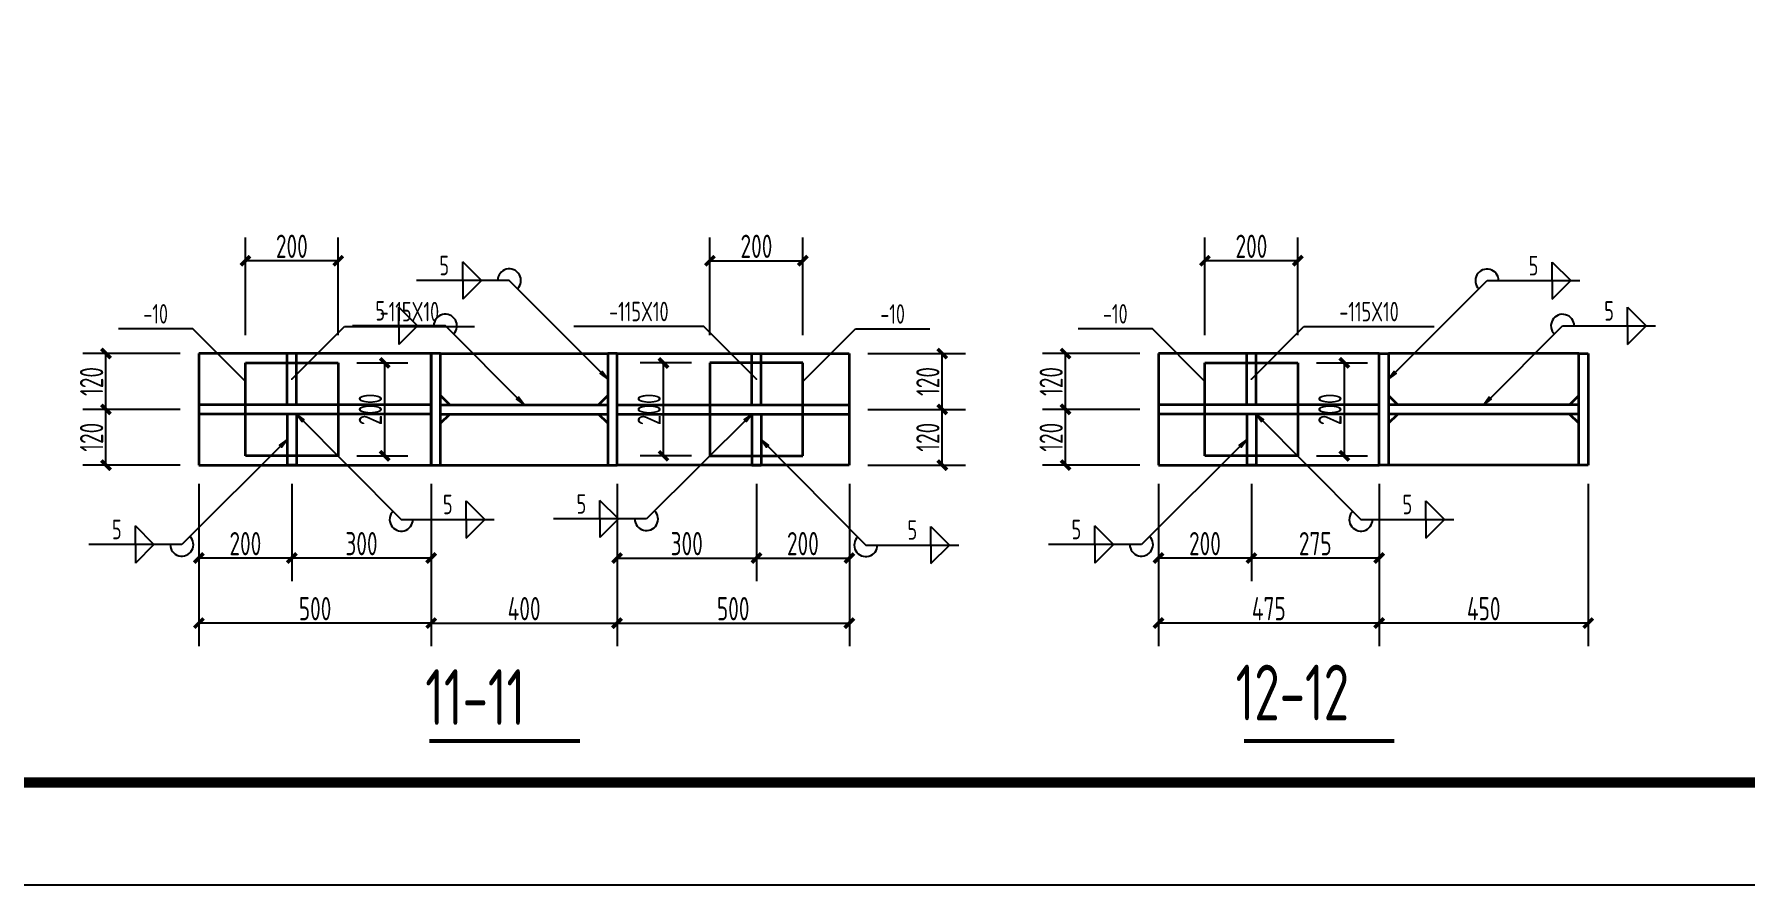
# Model space of a CAD drawing. Extents: x 69728788 to 149766163, y 20718153 to 43663798.
# Drawn here: x 74914959 to 74933368, y 21089365 to 21098518 of the extents above; entities that cross this region are included whole.
import ezdxf
from ezdxf.enums import TextEntityAlignment as Align

# ---------------------------------------------------------------- set-up
doc = ezdxf.new("R2010")
doc.units = 0
doc.header["$LTSCALE"] = 1000
doc.header["$MEASUREMENT"] = 0
doc.linetypes.add('线型4', pattern=[2.5, 1.5, -1])
doc.layers.get('0').update_dxf_attribs({"linetype": 'CONTINUOUS'})
doc.layers.get('DEFPOINTS').update_dxf_attribs({"linetype": 'CONTINUOUS'})
for name, color, linetype in [('10', 7, 'CONTINUOUS'), ('PUB_TITLE', 4, 'CONTINUOUS'), ('尺寸标注', 253, 'CONTINUOUS'), ('焊缝标注', 253, 'CONTINUOUS'), ('钢板标注', 253, 'CONTINUOUS')]:
    doc.layers.add(name, color=color, linetype=linetype)
doc.layers.add('编号标注', color=9, linetype='CONTINUOUS', lineweight=18)
doc.styles.add('PkpmHz', font='Pkpmeng', dxfattribs={"width": 0.7, "bigfont": 'hztxt'})
doc.styles.add('TSSD_Rein', font='atssdeng.shx', dxfattribs={"width": 0.7, "bigfont": 'atssdchn.shx'})
doc.dimstyles.new('Pkpm_1.00', dxfattribs={"dimtxt": 250, "dimasz": 100, "dimexe": 250, "dimexo": 0.0625, "dimgap": 30, "dimtad": 1, "dimdec": 0, "dimrnd": 5, "dimzin": 0, "dimdsep": 46, "dimtxsty": 'PkpmHz', "dimblk1": 'ARCHTICK', "dimblk2": 'ARCHTICK', "dimsah": 1, "dimcen": 0.09, "dimadec": 0, "dimazin": 0, "dimtfac": 1, "dimtdec": 0, "dimtmove": 2, "dimatfit": 1, "dimfxl": 1, "dimtolj": 1, "dimtzin": 0, "dimarcsym": 0})

# ---------------------------------------------------------------- blocks, each defined once
blk = doc.blocks.new('_ArchTick')
at = {"color": 0, "linetype": 'ByBlock', "const_width": 0.4}
blk.add_lwpolyline([(-0.5, -0.5), (0.5, 0.5)], dxfattribs=at)
blk = doc.blocks.new('*D330')
at = {"layer": 'DEFPOINTS', "color": 0, "linetype": 'Continuous'}
for p in [(74923231, 21096081), (74922231, 21095081), (74923231, 21095081)]:
    blk.add_point(p, dxfattribs=at)
at = {"layer": '尺寸标注', "color": 0, "linetype": 'Continuous', "lineweight": -2}
for p, q in [((74922231, 21095281), (74922231, 21096331)), ((74923231, 21095281), (74923231, 21096331)), ((74922231, 21096081), (74923231, 21096081))]:
    blk.add_line(p, q, dxfattribs=at)
at = {"layer": '尺寸标注', "color": 0, "linetype": 'Continuous', "lineweight": -2, "xscale": 100, "yscale": 100, "zscale": 100, "rotation": 180}
blk.add_blockref('_ArchTick', (74922231, 21096081), dxfattribs=at)
at = {"layer": '尺寸标注', "color": 0, "linetype": 'Continuous', "lineweight": -2, "xscale": 100, "yscale": 100, "zscale": 100}
blk.add_blockref('_ArchTick', (74923231, 21096081), dxfattribs=at)
at = {"layer": '尺寸标注', "color": 0, "linetype": 'Continuous', "insert": (74922731, 21096236), "char_height": 250, "attachment_point": 5, "style": 'PkpmHz'}
blk.add_mtext('\\A1;200', dxfattribs=at)
blk = doc.blocks.new('*D331')
at = {"layer": 'DEFPOINTS', "color": 0, "linetype": 'Continuous'}
for p in [(74921231, 21093881), (74922731, 21093881), (74922731, 21092881)]:
    blk.add_point(p, dxfattribs=at)
at = {"layer": '尺寸标注', "color": 0, "linetype": 'Continuous', "lineweight": -2}
for p, q in [((74921231, 21093681), (74921231, 21092631)), ((74922731, 21093681), (74922731, 21092631)), ((74921231, 21092881), (74922731, 21092881))]:
    blk.add_line(p, q, dxfattribs=at)
at = {"layer": '尺寸标注', "color": 0, "linetype": 'Continuous', "lineweight": -2, "xscale": 100, "yscale": 100, "zscale": 100, "rotation": 180}
blk.add_blockref('_ArchTick', (74921231, 21092881), dxfattribs=at)
at = {"layer": '尺寸标注', "color": 0, "linetype": 'Continuous', "lineweight": -2, "xscale": 100, "yscale": 100, "zscale": 100}
blk.add_blockref('_ArchTick', (74922731, 21092881), dxfattribs=at)
at = {"layer": '尺寸标注', "color": 0, "linetype": 'Continuous', "insert": (74921981, 21093036), "char_height": 250, "attachment_point": 5, "style": 'PkpmHz'}
blk.add_mtext('\\A1;300', dxfattribs=at)
blk = doc.blocks.new('*D332')
at = {"layer": 'DEFPOINTS', "color": 0, "linetype": 'Continuous'}
for p in [(74922731, 21093881), (74923731, 21093881), (74923731, 21092881)]:
    blk.add_point(p, dxfattribs=at)
at = {"layer": '尺寸标注', "color": 0, "linetype": 'Continuous', "lineweight": -2}
for p, q in [((74922731, 21093681), (74922731, 21092631)), ((74923731, 21093681), (74923731, 21092631)), ((74922731, 21092881), (74923731, 21092881))]:
    blk.add_line(p, q, dxfattribs=at)
at = {"layer": '尺寸标注', "color": 0, "linetype": 'Continuous', "lineweight": -2, "xscale": 100, "yscale": 100, "zscale": 100, "rotation": 180}
blk.add_blockref('_ArchTick', (74922731, 21092881), dxfattribs=at)
at = {"layer": '尺寸标注', "color": 0, "linetype": 'Continuous', "lineweight": -2, "xscale": 100, "yscale": 100, "zscale": 100}
blk.add_blockref('_ArchTick', (74923731, 21092881), dxfattribs=at)
at = {"layer": '尺寸标注', "color": 0, "linetype": 'Continuous', "insert": (74923231, 21093036), "char_height": 250, "attachment_point": 5, "style": 'PkpmHz'}
blk.add_mtext('\\A1;200', dxfattribs=at)
blk = doc.blocks.new('*D333')
at = {"layer": 'DEFPOINTS', "color": 0, "linetype": 'Continuous'}
for p in [(74919231, 21093881), (74921231, 21093881), (74921231, 21092181)]:
    blk.add_point(p, dxfattribs=at)
at = {"layer": '尺寸标注', "color": 0, "linetype": 'Continuous', "lineweight": -2}
for p, q in [((74919231, 21093681), (74919231, 21091931)), ((74921231, 21093681), (74921231, 21091931)), ((74919231, 21092181), (74921231, 21092181))]:
    blk.add_line(p, q, dxfattribs=at)
at = {"layer": '尺寸标注', "color": 0, "linetype": 'Continuous', "lineweight": -2, "xscale": 100, "yscale": 100, "zscale": 100, "rotation": 180}
blk.add_blockref('_ArchTick', (74919231, 21092181), dxfattribs=at)
at = {"layer": '尺寸标注', "color": 0, "linetype": 'Continuous', "lineweight": -2, "xscale": 100, "yscale": 100, "zscale": 100}
blk.add_blockref('_ArchTick', (74921231, 21092181), dxfattribs=at)
at = {"layer": '尺寸标注', "color": 0, "linetype": 'Continuous', "insert": (74920231, 21092336), "char_height": 250, "attachment_point": 5, "style": 'PkpmHz'}
blk.add_mtext('\\A1;400', dxfattribs=at)
blk = doc.blocks.new('*D334')
at = {"layer": 'DEFPOINTS', "color": 0, "linetype": 'Continuous'}
for p in [(74921231, 21093881), (74923731, 21093881), (74923731, 21092181)]:
    blk.add_point(p, dxfattribs=at)
at = {"layer": '尺寸标注', "color": 0, "linetype": 'Continuous', "lineweight": -2}
for p, q in [((74921231, 21093681), (74921231, 21091931)), ((74923731, 21093681), (74923731, 21091931)), ((74921231, 21092181), (74923731, 21092181))]:
    blk.add_line(p, q, dxfattribs=at)
at = {"layer": '尺寸标注', "color": 0, "linetype": 'Continuous', "lineweight": -2, "xscale": 100, "yscale": 100, "zscale": 100, "rotation": 180}
blk.add_blockref('_ArchTick', (74921231, 21092181), dxfattribs=at)
at = {"layer": '尺寸标注', "color": 0, "linetype": 'Continuous', "lineweight": -2, "xscale": 100, "yscale": 100, "zscale": 100}
blk.add_blockref('_ArchTick', (74923731, 21092181), dxfattribs=at)
at = {"layer": '尺寸标注', "color": 0, "linetype": 'Continuous', "insert": (74922481, 21092336), "char_height": 250, "attachment_point": 5, "style": 'PkpmHz'}
blk.add_mtext('\\A1;500', dxfattribs=at)
blk = doc.blocks.new('*D335')
at = {"layer": 'DEFPOINTS', "color": 0, "linetype": 'Continuous'}
for p in [(74921731, 21094981), (74922231, 21094981), (74922231, 21093981)]:
    blk.add_point(p, dxfattribs=at)
at = {"layer": '尺寸标注', "color": 0, "linetype": 'Continuous', "lineweight": -2}
for p, q in [((74922031, 21094981), (74921481, 21094981)), ((74921731, 21093981), (74921731, 21094981)), ((74922031, 21093981), (74921481, 21093981))]:
    blk.add_line(p, q, dxfattribs=at)
at = {"layer": '尺寸标注', "color": 0, "linetype": 'Continuous', "lineweight": -2, "xscale": 100, "yscale": 100, "zscale": 100}
for p, rotation in [((74921731, 21094981), 90), ((74921731, 21093981), 270)]:
    blk.add_blockref('_ArchTick', p, dxfattribs=dict(at, rotation=rotation))
at = {"layer": '尺寸标注', "color": 0, "linetype": 'Continuous', "insert": (74921576, 21094481), "char_height": 250, "attachment_point": 5, "rotation": 90, "style": 'PkpmHz'}
blk.add_mtext('\\A1;200', dxfattribs=at)
blk = doc.blocks.new('*D336')
at = {"layer": 'DEFPOINTS', "color": 0, "linetype": 'Continuous'}
for p in [(74923731, 21094481), (74924731, 21094481), (74923731, 21093881)]:
    blk.add_point(p, dxfattribs=at)
at = {"layer": '尺寸标注', "color": 0, "linetype": 'Continuous', "lineweight": -2}
for p, q in [((74923931, 21094481), (74924981, 21094481)), ((74924731, 21093881), (74924731, 21094481)), ((74923931, 21093881), (74924981, 21093881))]:
    blk.add_line(p, q, dxfattribs=at)
at = {"layer": '尺寸标注', "color": 0, "linetype": 'Continuous', "lineweight": -2, "xscale": 100, "yscale": 100, "zscale": 100}
for p, rotation in [((74924731, 21094481), 90), ((74924731, 21093881), 270)]:
    blk.add_blockref('_ArchTick', p, dxfattribs=dict(at, rotation=rotation))
at = {"layer": '尺寸标注', "color": 0, "linetype": 'Continuous', "insert": (74924576, 21094181), "char_height": 250, "attachment_point": 5, "rotation": 90, "style": 'PkpmHz'}
blk.add_mtext('\\A1;120', dxfattribs=at)
blk = doc.blocks.new('*D337')
at = {"layer": 'DEFPOINTS', "color": 0, "linetype": 'Continuous'}
for p in [(74923731, 21095081), (74924731, 21095081), (74923731, 21094481)]:
    blk.add_point(p, dxfattribs=at)
at = {"layer": '尺寸标注', "color": 0, "linetype": 'Continuous', "lineweight": -2}
for p, q in [((74923931, 21095081), (74924981, 21095081)), ((74924731, 21094481), (74924731, 21095081)), ((74923931, 21094481), (74924981, 21094481))]:
    blk.add_line(p, q, dxfattribs=at)
at = {"layer": '尺寸标注', "color": 0, "linetype": 'Continuous', "lineweight": -2, "xscale": 100, "yscale": 100, "zscale": 100}
for p, rotation in [((74924731, 21095081), 90), ((74924731, 21094481), 270)]:
    blk.add_blockref('_ArchTick', p, dxfattribs=dict(at, rotation=rotation))
at = {"layer": '尺寸标注', "color": 0, "linetype": 'Continuous', "insert": (74924576, 21094781), "char_height": 250, "attachment_point": 5, "rotation": 90, "style": 'PkpmHz'}
blk.add_mtext('\\A1;120', dxfattribs=at)
blk = doc.blocks.new('*D338')
at = {"layer": 'DEFPOINTS', "color": 0, "linetype": 'Continuous'}
for p in [(74917231, 21096081), (74917231, 21095081), (74918231, 21095081)]:
    blk.add_point(p, dxfattribs=at)
at = {"layer": '尺寸标注', "color": 0, "linetype": 'Continuous', "lineweight": -2}
for p, q in [((74917231, 21095281), (74917231, 21096331)), ((74918231, 21095281), (74918231, 21096331)), ((74918231, 21096081), (74917231, 21096081))]:
    blk.add_line(p, q, dxfattribs=at)
at = {"layer": '尺寸标注', "color": 0, "linetype": 'Continuous', "lineweight": -2, "xscale": 100, "yscale": 100, "zscale": 100, "rotation": 180}
blk.add_blockref('_ArchTick', (74917231, 21096081), dxfattribs=at)
at = {"layer": '尺寸标注', "color": 0, "linetype": 'Continuous', "lineweight": -2, "xscale": 100, "yscale": 100, "zscale": 100}
blk.add_blockref('_ArchTick', (74918231, 21096081), dxfattribs=at)
at = {"layer": '尺寸标注', "color": 0, "linetype": 'Continuous', "insert": (74917731, 21096236), "char_height": 250, "attachment_point": 5, "style": 'PkpmHz'}
blk.add_mtext('\\A1;200', dxfattribs=at)
blk = doc.blocks.new('*D339')
at = {"layer": 'DEFPOINTS', "color": 0, "linetype": 'Continuous'}
for p in [(74917731, 21093881), (74919231, 21093881), (74917731, 21092881)]:
    blk.add_point(p, dxfattribs=at)
at = {"layer": '尺寸标注', "color": 0, "linetype": 'Continuous', "lineweight": -2}
for p, q in [((74917731, 21093681), (74917731, 21092631)), ((74919231, 21093681), (74919231, 21092631)), ((74919231, 21092881), (74917731, 21092881))]:
    blk.add_line(p, q, dxfattribs=at)
at = {"layer": '尺寸标注', "color": 0, "linetype": 'Continuous', "lineweight": -2, "xscale": 100, "yscale": 100, "zscale": 100, "rotation": 180}
blk.add_blockref('_ArchTick', (74917731, 21092881), dxfattribs=at)
at = {"layer": '尺寸标注', "color": 0, "linetype": 'Continuous', "lineweight": -2, "xscale": 100, "yscale": 100, "zscale": 100}
blk.add_blockref('_ArchTick', (74919231, 21092881), dxfattribs=at)
at = {"layer": '尺寸标注', "color": 0, "linetype": 'Continuous', "insert": (74918481, 21093036), "char_height": 250, "attachment_point": 5, "style": 'PkpmHz'}
blk.add_mtext('\\A1;300', dxfattribs=at)
blk = doc.blocks.new('*D340')
at = {"layer": 'DEFPOINTS', "color": 0, "linetype": 'Continuous'}
for p in [(74916731, 21093881), (74917731, 21093881), (74916731, 21092881)]:
    blk.add_point(p, dxfattribs=at)
at = {"layer": '尺寸标注', "color": 0, "linetype": 'Continuous', "lineweight": -2}
for p, q in [((74916731, 21093681), (74916731, 21092631)), ((74917731, 21093681), (74917731, 21092631)), ((74917731, 21092881), (74916731, 21092881))]:
    blk.add_line(p, q, dxfattribs=at)
at = {"layer": '尺寸标注', "color": 0, "linetype": 'Continuous', "lineweight": -2, "xscale": 100, "yscale": 100, "zscale": 100, "rotation": 180}
blk.add_blockref('_ArchTick', (74916731, 21092881), dxfattribs=at)
at = {"layer": '尺寸标注', "color": 0, "linetype": 'Continuous', "lineweight": -2, "xscale": 100, "yscale": 100, "zscale": 100}
blk.add_blockref('_ArchTick', (74917731, 21092881), dxfattribs=at)
at = {"layer": '尺寸标注', "color": 0, "linetype": 'Continuous', "insert": (74917231, 21093036), "char_height": 250, "attachment_point": 5, "style": 'PkpmHz'}
blk.add_mtext('\\A1;200', dxfattribs=at)
blk = doc.blocks.new('*D341')
at = {"layer": 'DEFPOINTS', "color": 0, "linetype": 'Continuous'}
for p in [(74916731, 21093881), (74919231, 21093881), (74916731, 21092181)]:
    blk.add_point(p, dxfattribs=at)
at = {"layer": '尺寸标注', "color": 0, "linetype": 'Continuous', "lineweight": -2}
for p, q in [((74916731, 21093681), (74916731, 21091931)), ((74919231, 21093681), (74919231, 21091931)), ((74919231, 21092181), (74916731, 21092181))]:
    blk.add_line(p, q, dxfattribs=at)
at = {"layer": '尺寸标注', "color": 0, "linetype": 'Continuous', "lineweight": -2, "xscale": 100, "yscale": 100, "zscale": 100, "rotation": 180}
blk.add_blockref('_ArchTick', (74916731, 21092181), dxfattribs=at)
at = {"layer": '尺寸标注', "color": 0, "linetype": 'Continuous', "lineweight": -2, "xscale": 100, "yscale": 100, "zscale": 100}
blk.add_blockref('_ArchTick', (74919231, 21092181), dxfattribs=at)
at = {"layer": '尺寸标注', "color": 0, "linetype": 'Continuous', "insert": (74917981, 21092336), "char_height": 250, "attachment_point": 5, "style": 'PkpmHz'}
blk.add_mtext('\\A1;500', dxfattribs=at)
blk = doc.blocks.new('*D342')
at = {"layer": 'DEFPOINTS', "color": 0, "linetype": 'Continuous'}
for p in [(74918231, 21094981), (74918731, 21094981), (74918231, 21093981)]:
    blk.add_point(p, dxfattribs=at)
at = {"layer": '尺寸标注', "color": 0, "linetype": 'Continuous', "lineweight": -2}
for p, q in [((74918431, 21094981), (74918981, 21094981)), ((74918731, 21093981), (74918731, 21094981)), ((74918431, 21093981), (74918981, 21093981))]:
    blk.add_line(p, q, dxfattribs=at)
at = {"layer": '尺寸标注', "color": 0, "linetype": 'Continuous', "lineweight": -2, "xscale": 100, "yscale": 100, "zscale": 100}
for p, rotation in [((74918731, 21094981), 90), ((74918731, 21093981), 270)]:
    blk.add_blockref('_ArchTick', p, dxfattribs=dict(at, rotation=rotation))
at = {"layer": '尺寸标注', "color": 0, "linetype": 'Continuous', "insert": (74918576, 21094481), "char_height": 250, "attachment_point": 5, "rotation": 90, "style": 'PkpmHz'}
blk.add_mtext('\\A1;200', dxfattribs=at)
blk = doc.blocks.new('*D343')
at = {"layer": 'DEFPOINTS', "color": 0, "linetype": 'Continuous'}
for p in [(74915731, 21094481), (74916731, 21094481), (74916731, 21093881)]:
    blk.add_point(p, dxfattribs=at)
at = {"layer": '尺寸标注', "color": 0, "linetype": 'Continuous', "lineweight": -2}
for p, q in [((74916531, 21094481), (74915481, 21094481)), ((74915731, 21093881), (74915731, 21094481)), ((74916531, 21093881), (74915481, 21093881))]:
    blk.add_line(p, q, dxfattribs=at)
at = {"layer": '尺寸标注', "color": 0, "linetype": 'Continuous', "lineweight": -2, "xscale": 100, "yscale": 100, "zscale": 100}
for p, rotation in [((74915731, 21094481), 90), ((74915731, 21093881), 270)]:
    blk.add_blockref('_ArchTick', p, dxfattribs=dict(at, rotation=rotation))
at = {"layer": '尺寸标注', "color": 0, "linetype": 'Continuous', "insert": (74915576, 21094181), "char_height": 250, "attachment_point": 5, "rotation": 90, "style": 'PkpmHz'}
blk.add_mtext('\\A1;120', dxfattribs=at)
blk = doc.blocks.new('*D344')
at = {"layer": 'DEFPOINTS', "color": 0, "linetype": 'Continuous'}
for p in [(74915731, 21095081), (74916731, 21095081), (74916731, 21094481)]:
    blk.add_point(p, dxfattribs=at)
at = {"layer": '尺寸标注', "color": 0, "linetype": 'Continuous', "lineweight": -2}
for p, q in [((74916531, 21095081), (74915481, 21095081)), ((74915731, 21094481), (74915731, 21095081)), ((74916531, 21094481), (74915481, 21094481))]:
    blk.add_line(p, q, dxfattribs=at)
at = {"layer": '尺寸标注', "color": 0, "linetype": 'Continuous', "lineweight": -2, "xscale": 100, "yscale": 100, "zscale": 100}
for p, rotation in [((74915731, 21095081), 90), ((74915731, 21094481), 270)]:
    blk.add_blockref('_ArchTick', p, dxfattribs=dict(at, rotation=rotation))
at = {"layer": '尺寸标注', "color": 0, "linetype": 'Continuous', "insert": (74915576, 21094781), "char_height": 250, "attachment_point": 5, "rotation": 90, "style": 'PkpmHz'}
blk.add_mtext('\\A1;120', dxfattribs=at)
blk = doc.blocks.new('*D345')
at = {"layer": 'DEFPOINTS', "color": 0, "linetype": 'Continuous'}
for p in [(74927558, 21096081), (74927558, 21095081), (74928558, 21095081)]:
    blk.add_point(p, dxfattribs=at)
at = {"layer": '尺寸标注', "color": 0, "linetype": 'Continuous', "lineweight": -2}
for p, q in [((74927558, 21095281), (74927558, 21096331)), ((74928558, 21095281), (74928558, 21096331)), ((74928558, 21096081), (74927558, 21096081))]:
    blk.add_line(p, q, dxfattribs=at)
at = {"layer": '尺寸标注', "color": 0, "linetype": 'Continuous', "lineweight": -2, "xscale": 100, "yscale": 100, "zscale": 100, "rotation": 180}
blk.add_blockref('_ArchTick', (74927558, 21096081), dxfattribs=at)
at = {"layer": '尺寸标注', "color": 0, "linetype": 'Continuous', "lineweight": -2, "xscale": 100, "yscale": 100, "zscale": 100}
blk.add_blockref('_ArchTick', (74928558, 21096081), dxfattribs=at)
at = {"layer": '尺寸标注', "color": 0, "linetype": 'Continuous', "insert": (74928058, 21096236), "char_height": 250, "attachment_point": 5, "style": 'PkpmHz'}
blk.add_mtext('\\A1;200', dxfattribs=at)
blk = doc.blocks.new('*D346')
at = {"layer": 'DEFPOINTS', "color": 0, "linetype": 'Continuous'}
for p in [(74928058, 21093881), (74929433, 21093881), (74928058, 21092881)]:
    blk.add_point(p, dxfattribs=at)
at = {"layer": '尺寸标注', "color": 0, "linetype": 'Continuous', "lineweight": -2}
for p, q in [((74928058, 21093681), (74928058, 21092631)), ((74929433, 21093681), (74929433, 21092631)), ((74929433, 21092881), (74928058, 21092881))]:
    blk.add_line(p, q, dxfattribs=at)
at = {"layer": '尺寸标注', "color": 0, "linetype": 'Continuous', "lineweight": -2, "xscale": 100, "yscale": 100, "zscale": 100, "rotation": 180}
blk.add_blockref('_ArchTick', (74928058, 21092881), dxfattribs=at)
at = {"layer": '尺寸标注', "color": 0, "linetype": 'Continuous', "lineweight": -2, "xscale": 100, "yscale": 100, "zscale": 100}
blk.add_blockref('_ArchTick', (74929433, 21092881), dxfattribs=at)
at = {"layer": '尺寸标注', "color": 0, "linetype": 'Continuous', "insert": (74928745, 21093036), "char_height": 250, "attachment_point": 5, "style": 'PkpmHz'}
blk.add_mtext('\\A1;275', dxfattribs=at)
blk = doc.blocks.new('*D347')
at = {"layer": 'DEFPOINTS', "color": 0, "linetype": 'Continuous'}
for p in [(74927058, 21093881), (74928058, 21093881), (74927058, 21092881)]:
    blk.add_point(p, dxfattribs=at)
at = {"layer": '尺寸标注', "color": 0, "linetype": 'Continuous', "lineweight": -2}
for p, q in [((74927058, 21093681), (74927058, 21092631)), ((74928058, 21093681), (74928058, 21092631)), ((74928058, 21092881), (74927058, 21092881))]:
    blk.add_line(p, q, dxfattribs=at)
at = {"layer": '尺寸标注', "color": 0, "linetype": 'Continuous', "lineweight": -2, "xscale": 100, "yscale": 100, "zscale": 100, "rotation": 180}
blk.add_blockref('_ArchTick', (74927058, 21092881), dxfattribs=at)
at = {"layer": '尺寸标注', "color": 0, "linetype": 'Continuous', "lineweight": -2, "xscale": 100, "yscale": 100, "zscale": 100}
blk.add_blockref('_ArchTick', (74928058, 21092881), dxfattribs=at)
at = {"layer": '尺寸标注', "color": 0, "linetype": 'Continuous', "insert": (74927558, 21093036), "char_height": 250, "attachment_point": 5, "style": 'PkpmHz'}
blk.add_mtext('\\A1;200', dxfattribs=at)
blk = doc.blocks.new('*D348')
at = {"layer": 'DEFPOINTS', "color": 0, "linetype": 'Continuous'}
for p in [(74929433, 21093881), (74931683, 21093881), (74929433, 21092181)]:
    blk.add_point(p, dxfattribs=at)
at = {"layer": '尺寸标注', "color": 0, "linetype": 'Continuous', "lineweight": -2}
for p, q in [((74929433, 21093681), (74929433, 21091931)), ((74931683, 21093681), (74931683, 21091931)), ((74931683, 21092181), (74929433, 21092181))]:
    blk.add_line(p, q, dxfattribs=at)
at = {"layer": '尺寸标注', "color": 0, "linetype": 'Continuous', "lineweight": -2, "xscale": 100, "yscale": 100, "zscale": 100, "rotation": 180}
blk.add_blockref('_ArchTick', (74929433, 21092181), dxfattribs=at)
at = {"layer": '尺寸标注', "color": 0, "linetype": 'Continuous', "lineweight": -2, "xscale": 100, "yscale": 100, "zscale": 100}
blk.add_blockref('_ArchTick', (74931683, 21092181), dxfattribs=at)
at = {"layer": '尺寸标注', "color": 0, "linetype": 'Continuous', "insert": (74930558, 21092336), "char_height": 250, "attachment_point": 5, "style": 'PkpmHz'}
blk.add_mtext('\\A1;450', dxfattribs=at)
blk = doc.blocks.new('*D349')
at = {"layer": 'DEFPOINTS', "color": 0, "linetype": 'Continuous'}
for p in [(74927058, 21093881), (74929433, 21093881), (74927058, 21092181)]:
    blk.add_point(p, dxfattribs=at)
at = {"layer": '尺寸标注', "color": 0, "linetype": 'Continuous', "lineweight": -2}
for p, q in [((74927058, 21093681), (74927058, 21091931)), ((74929433, 21093681), (74929433, 21091931)), ((74929433, 21092181), (74927058, 21092181))]:
    blk.add_line(p, q, dxfattribs=at)
at = {"layer": '尺寸标注', "color": 0, "linetype": 'Continuous', "lineweight": -2, "xscale": 100, "yscale": 100, "zscale": 100, "rotation": 180}
blk.add_blockref('_ArchTick', (74927058, 21092181), dxfattribs=at)
at = {"layer": '尺寸标注', "color": 0, "linetype": 'Continuous', "lineweight": -2, "xscale": 100, "yscale": 100, "zscale": 100}
blk.add_blockref('_ArchTick', (74929433, 21092181), dxfattribs=at)
at = {"layer": '尺寸标注', "color": 0, "linetype": 'Continuous', "insert": (74928245, 21092336), "char_height": 250, "attachment_point": 5, "style": 'PkpmHz'}
blk.add_mtext('\\A1;475', dxfattribs=at)
blk = doc.blocks.new('*D350')
at = {"layer": 'DEFPOINTS', "color": 0, "linetype": 'Continuous'}
for p in [(74928558, 21094981), (74929058, 21094981), (74928558, 21093981)]:
    blk.add_point(p, dxfattribs=at)
at = {"layer": '尺寸标注', "color": 0, "linetype": 'Continuous', "lineweight": -2}
for p, q in [((74928758, 21094981), (74929308, 21094981)), ((74929058, 21093981), (74929058, 21094981)), ((74928758, 21093981), (74929308, 21093981))]:
    blk.add_line(p, q, dxfattribs=at)
at = {"layer": '尺寸标注', "color": 0, "linetype": 'Continuous', "lineweight": -2, "xscale": 100, "yscale": 100, "zscale": 100}
for p, rotation in [((74929058, 21094981), 90), ((74929058, 21093981), 270)]:
    blk.add_blockref('_ArchTick', p, dxfattribs=dict(at, rotation=rotation))
at = {"layer": '尺寸标注', "color": 0, "linetype": 'Continuous', "insert": (74928903, 21094481), "char_height": 250, "attachment_point": 5, "rotation": 90, "style": 'PkpmHz'}
blk.add_mtext('\\A1;200', dxfattribs=at)
blk = doc.blocks.new('*D351')
at = {"layer": 'DEFPOINTS', "color": 0, "linetype": 'Continuous'}
for p in [(74926058, 21094481), (74927058, 21094481), (74927058, 21093881)]:
    blk.add_point(p, dxfattribs=at)
at = {"layer": '尺寸标注', "color": 0, "linetype": 'Continuous', "lineweight": -2}
for p, q in [((74926858, 21094481), (74925808, 21094481)), ((74926058, 21093881), (74926058, 21094481)), ((74926858, 21093881), (74925808, 21093881))]:
    blk.add_line(p, q, dxfattribs=at)
at = {"layer": '尺寸标注', "color": 0, "linetype": 'Continuous', "lineweight": -2, "xscale": 100, "yscale": 100, "zscale": 100}
for p, rotation in [((74926058, 21094481), 90), ((74926058, 21093881), 270)]:
    blk.add_blockref('_ArchTick', p, dxfattribs=dict(at, rotation=rotation))
at = {"layer": '尺寸标注', "color": 0, "linetype": 'Continuous', "insert": (74925903, 21094181), "char_height": 250, "attachment_point": 5, "rotation": 90, "style": 'PkpmHz'}
blk.add_mtext('\\A1;120', dxfattribs=at)
blk = doc.blocks.new('*D352')
at = {"layer": 'DEFPOINTS', "color": 0, "linetype": 'Continuous'}
for p in [(74926058, 21095081), (74927058, 21095081), (74927058, 21094481)]:
    blk.add_point(p, dxfattribs=at)
at = {"layer": '尺寸标注', "color": 0, "linetype": 'Continuous', "lineweight": -2}
for p, q in [((74926858, 21095081), (74925808, 21095081)), ((74926058, 21094481), (74926058, 21095081)), ((74926858, 21094481), (74925808, 21094481))]:
    blk.add_line(p, q, dxfattribs=at)
at = {"layer": '尺寸标注', "color": 0, "linetype": 'Continuous', "lineweight": -2, "xscale": 100, "yscale": 100, "zscale": 100}
for p, rotation in [((74926058, 21095081), 90), ((74926058, 21094481), 270)]:
    blk.add_blockref('_ArchTick', p, dxfattribs=dict(at, rotation=rotation))
at = {"layer": '尺寸标注', "color": 0, "linetype": 'Continuous', "insert": (74925903, 21094781), "char_height": 250, "attachment_point": 5, "rotation": 90, "style": 'PkpmHz'}
blk.add_mtext('\\A1;120', dxfattribs=at)

msp = doc.modelspace()

# ---------------------------------------------------------------- hatches: boundary and pattern name
at = {"layer": '焊缝标注'}
for points in [[(74921130.6, 21094805.9), (74921070.6, 21094887.3), (74921049.4, 21094866.1)], [(74929532.8, 21094805.9), (74929614.1, 21094865.9), (74929592.9, 21094887.2)], [(74920230.6, 21094530.9), (74920170.6, 21094612.3), (74920149.4, 21094591.1)], [(74930557.8, 21094530.9), (74930639.1, 21094590.9), (74930617.9, 21094612.2)], [(74917780.6, 21094430.9), (74917840.5, 21094349.4), (74917861.8, 21094370.5)], [(74922680.6, 21094430.9), (74922599.2, 21094370.9), (74922620.4, 21094349.7)], [(74928107.8, 21094430.9), (74928167.6, 21094349.4), (74928188.9, 21094370.5)], [(74917680.6, 21094155.9), (74917599.2, 21094095.9), (74917620.4, 21094074.7)], [(74922780.6, 21094155.9), (74922840.5, 21094074.4), (74922861.8, 21094095.5)], [(74928007.8, 21094155.9), (74927926.3, 21094095.9), (74927947.5, 21094074.7)]]:
    msp.add_hatch(color=256, dxfattribs=at).paths.add_polyline_path(points)

# ---------------------------------------------------------------- linework, layer by layer
at = {"layer": '10', "const_width": 45}
for points in [[(74919210.8, 21090912.8), (74920830.8, 21090912.8)], [(74927977.1, 21090912.8), (74929597.1, 21090912.8)]]:
    msp.add_lwpolyline(points, dxfattribs=at)
at = {"layer": 'PUB_TITLE'}
msp.add_lwpolyline([(74844840.8, 21089364.9), (74942960.8, 21089364.9), (74942960.8, 21135564.9), (74844840.8, 21135564.9)], close=True, dxfattribs=at)
at = {"layer": 'PUB_TITLE', "const_width": 110}
msp.add_lwpolyline([(74847590.8, 21090464.9), (74941860.8, 21090464.9), (74941860.8, 21134464.9), (74847590.8, 21134464.9)], close=True, dxfattribs=at)
at = {"layer": '尺寸标注', "color": 3, "lineweight": 35, "ltscale": 100}
for p, q in [((74919330.6, 21095080.9), (74919230.6, 21095080.9)), ((74919230.6, 21095080.9), (74919230.6, 21093880.9)), ((74919330.6, 21093880.9), (74919330.6, 21095080.9)), ((74921230.6, 21095080.9), (74921130.6, 21095080.9)), ((74921130.6, 21095080.9), (74921130.6, 21093880.9)), ((74921230.6, 21093880.9), (74921230.6, 21095080.9)), ((74929432.8, 21093880.9), (74929432.8, 21095080.9)), ((74929432.8, 21095080.9), (74929532.8, 21095080.9)), ((74929532.8, 21095080.9), (74929532.8, 21093880.9)), ((74931582.8, 21093880.9), (74931582.8, 21095080.9)), ((74931582.8, 21095080.9), (74931682.8, 21095080.9)), ((74931682.8, 21095080.9), (74931682.8, 21093880.9)), ((74919330.6, 21094530.9), (74921130.6, 21094530.9)), ((74919330.6, 21094430.9), (74921130.6, 21094430.9)), ((74931582.8, 21094530.9), (74929532.8, 21094530.9)), ((74931582.8, 21094430.9), (74929532.8, 21094430.9)), ((74919230.6, 21093880.9), (74919330.6, 21093880.9)), ((74921130.6, 21093880.9), (74921230.6, 21093880.9)), ((74929532.8, 21093880.9), (74929432.8, 21093880.9)), ((74931682.8, 21093880.9), (74931582.8, 21093880.9))]:
    msp.add_line(p, q, dxfattribs=at)
at = {"layer": '焊缝标注', "ltscale": 100}
for p, q in [((74919771.2, 21095867.8), (74919571.2, 21096067.8)), ((74919571.2, 21095867.8), (74919571.2, 21096067.8)), ((74931293.8, 21096066.1), (74931493.8, 21095866.1)), ((74931293.8, 21095866.1), (74931293.8, 21096066.1)), ((74920071.2, 21095867.8), (74919071.2, 21095867.8)), ((74919771.2, 21095867.8), (74919571.2, 21095667.8)), ((74919571.2, 21095867.8), (74919571.2, 21095667.8)), ((74921130.6, 21094805.9), (74920071.2, 21095867.8)), ((74929532.8, 21094805.9), (74930593.8, 21095866.1)), ((74930593.8, 21095866.1), (74931593.8, 21095866.1)), ((74931293.8, 21095666.1), (74931493.8, 21095866.1)), ((74931293.8, 21095866.1), (74931293.8, 21095666.1)), ((74919083.1, 21095380.4), (74918883.1, 21095580.4)), ((74918883.1, 21095380.4), (74918883.1, 21095580.4)), ((74932106.6, 21095579.1), (74932306.6, 21095379.1)), ((74932106.6, 21095379.1), (74932106.6, 21095579.1)), ((74919383.1, 21095380.4), (74918383.1, 21095380.4)), ((74919083.1, 21095380.4), (74918883.1, 21095180.4)), ((74918883.1, 21095380.4), (74918883.1, 21095180.4)), ((74920230.6, 21094530.9), (74919383.1, 21095380.4)), ((74930557.8, 21094530.9), (74931406.6, 21095379.1)), ((74931406.6, 21095379.1), (74932406.6, 21095379.1)), ((74932106.6, 21095179.1), (74932306.6, 21095379.1)), ((74932106.6, 21095379.1), (74932106.6, 21095179.1)), ((74917780.6, 21094430.9), (74918908.8, 21093296.4)), ((74922680.6, 21094430.9), (74921547, 21093301.8)), ((74928107.8, 21094430.9), (74929236, 21093296.4)), ((74917680.6, 21094155.9), (74916547, 21093026.8)), ((74922780.6, 21094155.9), (74923908.8, 21093021.4)), ((74928007.8, 21094155.9), (74926874.1, 21093026.8)), ((74919608.8, 21093496.4), (74919808.8, 21093296.4)), ((74919608.8, 21093296.4), (74919608.8, 21093496.4)), ((74921247, 21093301.8), (74921047, 21093501.8)), ((74921047, 21093301.8), (74921047, 21093501.8)), ((74929936, 21093496.4), (74930136, 21093296.4)), ((74929936, 21093296.4), (74929936, 21093496.4)), ((74918908.8, 21093296.4), (74919908.8, 21093296.4)), ((74919608.8, 21093096.4), (74919808.8, 21093296.4)), ((74919608.8, 21093296.4), (74919608.8, 21093096.4)), ((74921547, 21093301.8), (74920547, 21093301.8)), ((74921247, 21093301.8), (74921047, 21093101.8)), ((74921047, 21093301.8), (74921047, 21093101.8)), ((74929236, 21093296.4), (74930236, 21093296.4)), ((74929936, 21093096.4), (74930136, 21093296.4)), ((74929936, 21093296.4), (74929936, 21093096.4)), ((74916247, 21093026.8), (74916047, 21093226.8)), ((74916047, 21093026.8), (74916047, 21093226.8)), ((74924608.8, 21093221.4), (74924808.8, 21093021.4)), ((74924608.8, 21093021.4), (74924608.8, 21093221.4)), ((74926574.1, 21093026.8), (74926374.1, 21093226.8)), ((74926374.1, 21093026.8), (74926374.1, 21093226.8)), ((74916547, 21093026.8), (74915547, 21093026.8)), ((74916247, 21093026.8), (74916047, 21092826.8)), ((74916047, 21093026.8), (74916047, 21092826.8)), ((74923908.8, 21093021.4), (74924908.8, 21093021.4)), ((74924608.8, 21092821.4), (74924808.8, 21093021.4)), ((74924608.8, 21093021.4), (74924608.8, 21092821.4)), ((74926874.1, 21093026.8), (74925874.1, 21093026.8)), ((74926574.1, 21093026.8), (74926374.1, 21092826.8)), ((74926374.1, 21093026.8), (74926374.1, 21092826.8))]:
    msp.add_line(p, q, dxfattribs=at)
at = {"layer": '焊缝标注', "color": 2, "linetype": '线型4', "lineweight": 35, "ltscale": 100}
for p, q in [((74917680.6, 21094530.9), (74917680.6, 21095080.9)), ((74917780.6, 21095080.9), (74917680.6, 21095080.9)), ((74917780.6, 21094530.9), (74917780.6, 21095080.9)), ((74922680.6, 21094530.9), (74922680.6, 21095080.9)), ((74922680.6, 21095080.9), (74922780.6, 21095080.9)), ((74922780.6, 21094530.9), (74922780.6, 21095080.9)), ((74928007.8, 21094530.9), (74928007.8, 21095080.9)), ((74928107.8, 21095080.9), (74928007.8, 21095080.9)), ((74928107.8, 21094530.9), (74928107.8, 21095080.9)), ((74919230.6, 21094530.9), (74916730.6, 21094530.9)), ((74919230.6, 21094430.9), (74916730.6, 21094430.9)), ((74917680.6, 21094430.9), (74917680.6, 21093880.9)), ((74917780.6, 21094430.9), (74917780.6, 21093880.9)), ((74921230.6, 21094530.9), (74923730.6, 21094530.9)), ((74921230.6, 21094430.9), (74923730.6, 21094430.9)), ((74922680.6, 21094430.9), (74922680.6, 21093880.9)), ((74922780.6, 21094430.9), (74922780.6, 21093880.9)), ((74929432.8, 21094530.9), (74927057.8, 21094530.9)), ((74929432.8, 21094430.9), (74927057.8, 21094430.9)), ((74928007.8, 21094430.9), (74928007.8, 21093880.9)), ((74928107.8, 21094430.9), (74928107.8, 21093880.9)), ((74917780.6, 21093880.9), (74917680.6, 21093880.9)), ((74922680.6, 21093880.9), (74922780.6, 21093880.9)), ((74928107.8, 21093880.9), (74928007.8, 21093880.9))]:
    msp.add_line(p, q, dxfattribs=at)
at = {"layer": '焊缝标注', "linetype": 'Continuous'}
for points in [[(74921130.6, 21094805.9), (74921070.6, 21094887.3), (74921049.4, 21094866.1)], [(74929532.8, 21094805.9), (74929614.1, 21094865.9), (74929592.9, 21094887.2)], [(74920230.6, 21094530.9), (74920170.6, 21094612.3), (74920149.4, 21094591.1)], [(74930557.8, 21094530.9), (74930639.1, 21094590.9), (74930617.9, 21094612.2)], [(74917780.6, 21094430.9), (74917840.5, 21094349.4), (74917861.8, 21094370.5)], [(74922680.6, 21094430.9), (74922599.2, 21094370.9), (74922620.4, 21094349.7)], [(74928107.8, 21094430.9), (74928167.6, 21094349.4), (74928188.9, 21094370.5)], [(74917680.6, 21094155.9), (74917599.2, 21094095.9), (74917620.4, 21094074.7)], [(74922780.6, 21094155.9), (74922840.5, 21094074.4), (74922861.8, 21094095.5)], [(74928007.8, 21094155.9), (74927926.3, 21094095.9), (74927947.5, 21094074.7)]]:
    msp.add_lwpolyline(points, close=True, dxfattribs=at)
at = {"layer": '焊缝标注', "ltscale": 100}
for centre, start, end in [((74920071.2, 21095867.8), 314.93158, 180), ((74930593.8, 21095866.1), 0, 224.97719), ((74919383.1, 21095380.4), 314.93155, 180), ((74931406.6, 21095379.1), 0, 224.97719), ((74918908.8, 21093296.4), 134.84033, 0), ((74921547, 21093301.8), 180, 44.88593), ((74929236, 21093296.4), 134.84033, 0), ((74916547, 21093026.8), 180, 44.88593), ((74923908.8, 21093021.4), 134.84033, 0), ((74926874.1, 21093026.8), 180, 44.88594)]:
    msp.add_arc(centre, 125, start, end, dxfattribs=at)
at = {"layer": '编号标注', "color": 2, "lineweight": 35, "ltscale": 100}
for p, q in [((74919230.6, 21095080.9), (74916730.6, 21095080.9)), ((74916730.6, 21095080.9), (74916730.6, 21093880.9)), ((74917230.6, 21093980.9), (74917230.6, 21094980.9)), ((74917230.6, 21094980.9), (74918230.6, 21094980.9)), ((74918230.6, 21094980.9), (74918230.6, 21093980.9)), ((74919230.6, 21093880.9), (74919230.6, 21095080.9)), ((74919330.6, 21095080.9), (74921130.6, 21095080.9)), ((74921230.6, 21095080.9), (74923730.6, 21095080.9)), ((74921230.6, 21093880.9), (74921230.6, 21095080.9)), ((74923230.6, 21094980.9), (74922230.6, 21094980.9)), ((74922230.6, 21094980.9), (74922230.6, 21093980.9)), ((74923230.6, 21093980.9), (74923230.6, 21094980.9)), ((74923730.6, 21095080.9), (74923730.6, 21093880.9)), ((74929432.8, 21095080.9), (74927057.8, 21095080.9)), ((74927057.8, 21095080.9), (74927057.8, 21093880.9)), ((74927557.8, 21093980.9), (74927557.8, 21094980.9)), ((74927557.8, 21094980.9), (74928557.8, 21094980.9)), ((74928557.8, 21094980.9), (74928557.8, 21093980.9)), ((74929432.8, 21093880.9), (74929432.8, 21095080.9)), ((74931582.8, 21095080.9), (74929532.8, 21095080.9)), ((74919330.6, 21094630.9), (74919430.6, 21094530.9)), ((74921130.6, 21094630.9), (74921030.6, 21094530.9)), ((74929532.8, 21094630.9), (74929632.8, 21094530.9)), ((74931582.8, 21094630.9), (74931482.8, 21094530.9)), ((74919330.6, 21094330.9), (74919430.6, 21094430.9)), ((74921130.6, 21094330.9), (74921030.6, 21094430.9)), ((74929532.8, 21094330.9), (74929632.8, 21094430.9)), ((74931582.8, 21094330.9), (74931482.8, 21094430.9)), ((74916730.6, 21093880.9), (74919230.6, 21093880.9)), ((74918230.6, 21093980.9), (74917230.6, 21093980.9)), ((74919330.6, 21093880.9), (74921130.6, 21093880.9)), ((74923730.6, 21093880.9), (74921230.6, 21093880.9)), ((74922230.6, 21093980.9), (74923230.6, 21093980.9)), ((74927057.8, 21093880.9), (74929432.8, 21093880.9)), ((74928557.8, 21093980.9), (74927557.8, 21093980.9)), ((74931582.8, 21093880.9), (74929532.8, 21093880.9))]:
    msp.add_line(p, q, dxfattribs=at)
at = {"layer": '钢板标注', "ltscale": 100}
for p, q in [((74916665.6, 21095347.2), (74915865.6, 21095347.2)), ((74917230.6, 21094780.9), (74916665.6, 21095347.2)), ((74917730.6, 21094805.9), (74918296.5, 21095371.3)), ((74918296.5, 21095371.3), (74919696.5, 21095371.3)), ((74922165.6, 21095372.2), (74920765.6, 21095372.2)), ((74922730.6, 21094805.9), (74922165.6, 21095372.2)), ((74923230.6, 21094780.9), (74923796.5, 21095346.3)), ((74923796.5, 21095346.3), (74924596.5, 21095346.3)), ((74926992.8, 21095347.2), (74926192.8, 21095347.2)), ((74927557.8, 21094780.9), (74926992.8, 21095347.2)), ((74928057.8, 21094805.9), (74928623.7, 21095371.3)), ((74928623.7, 21095371.3), (74930023.7, 21095371.3))]:
    msp.add_line(p, q, dxfattribs=at)
at = {"layer": '钢板标注', "ltscale": 100, "const_width": 10}
for points in [[(74917235.6, 21094780.9, 1), (74917225.6, 21094780.9, 1)], [(74917735.6, 21094805.9, 1), (74917725.6, 21094805.9, 1)], [(74922735.6, 21094805.9, 1), (74922725.6, 21094805.9, 1)], [(74923235.6, 21094780.9, 1), (74923225.6, 21094780.9, 1)], [(74927562.8, 21094780.9, 1), (74927552.8, 21094780.9, 1)], [(74928062.8, 21094805.9, 1), (74928052.8, 21094805.9, 1)]]:
    msp.add_lwpolyline(points, format="xyb", close=True, dxfattribs=at)

# ---------------------------------------------------------------- texts
at = {"layer": '10', "style": 'TSSD_Rein', "width": 0.7}
for s, p in [('11-11', (74919167.7, 21091085)), ('12-12', (74927887.8, 21091133.6))]:
    msp.add_text(s, height=600, dxfattribs=at).set_placement(p)
at = {"layer": '焊缝标注', "style": 'PkpmHz', "width": 0.71}
for p in [(74919371.2, 21095924.4), (74931093.8, 21095922.7), (74918683.1, 21095437), (74931906.6, 21095435.7), (74919408.8, 21093353), (74920847, 21093358.4), (74929736, 21093353), (74915847, 21093083.4), (74924408.8, 21093078), (74926174.1, 21093083.4)]:
    msp.add_text('5', height=210, dxfattribs=at).set_placement(p, align=Align.CENTER)
at = {"layer": '钢板标注', "style": 'PkpmHz', "width": 0.71}
for s, p in [('-10', (74916265.6, 21095403.9)), ('-115X10', (74918996.5, 21095427.9)), ('-115X10', (74921465.6, 21095428.9)), ('-10', (74924196.5, 21095402.9)), ('-10', (74926592.8, 21095403.9)), ('-115X10', (74929323.7, 21095427.9))]:
    msp.add_text(s, height=210, dxfattribs=at).set_placement(p, align=Align.CENTER)

# ---------------------------------------------------------------- dimensions: what is measured, and where the dimension line sits
at = {"layer": '尺寸标注', "linetype": 'Continuous'}
for base, p1, p2, text, picture, middle in [((74917230.6, 21096080.9), (74918230.6, 21095080.9), (74917230.6, 21095080.9), '200', '*D338', (74917730.6, 21096235.9)), ((74923230.6, 21096080.9), (74922230.6, 21095080.9), (74923230.6, 21095080.9), '200', '*D330', (74922730.6, 21096235.9)), ((74927557.8, 21096080.9), (74928557.8, 21095080.9), (74927557.8, 21095080.9), '200', '*D345', (74928057.8, 21096235.9)), ((74916730.6, 21092880.9), (74917730.6, 21093880.9), (74916730.6, 21093880.9), '200', '*D340', (74917230.6, 21093035.9)), ((74916730.6, 21092180.9), (74919230.6, 21093880.9), (74916730.6, 21093880.9), '500', '*D341', (74917980.6, 21092335.9)), ((74917730.6, 21092880.9), (74919230.6, 21093880.9), (74917730.6, 21093880.9), '300', '*D339', (74918480.6, 21093035.9)), ((74921230.6, 21092180.9), (74919230.6, 21093880.9), (74921230.6, 21093880.9), '400', '*D333', (74920230.6, 21092335.9)), ((74922730.6, 21092880.9), (74921230.6, 21093880.9), (74922730.6, 21093880.9), '300', '*D331', (74921980.6, 21093035.9)), ((74923730.6, 21092180.9), (74921230.6, 21093880.9), (74923730.6, 21093880.9), '500', '*D334', (74922480.6, 21092335.9)), ((74923730.6, 21092880.9), (74922730.6, 21093880.9), (74923730.6, 21093880.9), '200', '*D332', (74923230.6, 21093035.9)), ((74927057.8, 21092880.9), (74928057.8, 21093880.9), (74927057.8, 21093880.9), '200', '*D347', (74927557.8, 21093035.9)), ((74927057.8, 21092180.9), (74929432.8, 21093880.9), (74927057.8, 21093880.9), '475', '*D349', (74928245.3, 21092335.9)), ((74928057.8, 21092880.9), (74929432.8, 21093880.9), (74928057.8, 21093880.9), '275', '*D346', (74928745.3, 21093035.9)), ((74929432.8, 21092180.9), (74931682.8, 21093880.9), (74929432.8, 21093880.9), '450', '*D348', (74930557.8, 21092335.9))]:
    dim = msp.add_linear_dim(base=base, p1=p1, p2=p2, text=text, dimstyle='Pkpm_1.00', override={"dimexo": 200, "dimtih": 0, "dimtoh": 0}, dxfattribs=at)
    dim.commit()
    dim.dimension.update_dxf_attribs({"geometry": picture, "text_midpoint": middle})
for base, p1, p2, text, picture, middle in [((74915730.6, 21095080.9), (74916730.6, 21094480.9), (74916730.6, 21095080.9), '120', '*D344', (74915575.6, 21094780.9)), ((74924730.6, 21095080.9), (74923730.6, 21094480.9), (74923730.6, 21095080.9), '120', '*D337', (74924575.6, 21094780.9)), ((74926057.8, 21095080.9), (74927057.8, 21094480.9), (74927057.8, 21095080.9), '120', '*D352', (74925902.8, 21094780.9)), ((74918730.6, 21094980.9), (74918230.6, 21093980.9), (74918230.6, 21094980.9), '200', '*D342', (74918575.6, 21094480.9)), ((74921730.6, 21094980.9), (74922230.6, 21093980.9), (74922230.6, 21094980.9), '200', '*D335', (74921575.6, 21094480.9)), ((74929057.8, 21094980.9), (74928557.8, 21093980.9), (74928557.8, 21094980.9), '200', '*D350', (74928902.8, 21094480.9)), ((74915730.6, 21094480.9), (74916730.6, 21093880.9), (74916730.6, 21094480.9), '120', '*D343', (74915575.6, 21094180.9)), ((74924730.6, 21094480.9), (74923730.6, 21093880.9), (74923730.6, 21094480.9), '120', '*D336', (74924575.6, 21094180.9)), ((74926057.8, 21094480.9), (74927057.8, 21093880.9), (74927057.8, 21094480.9), '120', '*D351', (74925902.8, 21094180.9))]:
    dim = msp.add_linear_dim(base=base, p1=p1, p2=p2, angle=90, text=text, dimstyle='Pkpm_1.00', override={"dimexo": 200, "dimtih": 0, "dimtoh": 0}, dxfattribs=at)
    dim.commit()
    dim.dimension.update_dxf_attribs({"geometry": picture, "text_midpoint": middle})

doc.saveas('drawing.dxf')
